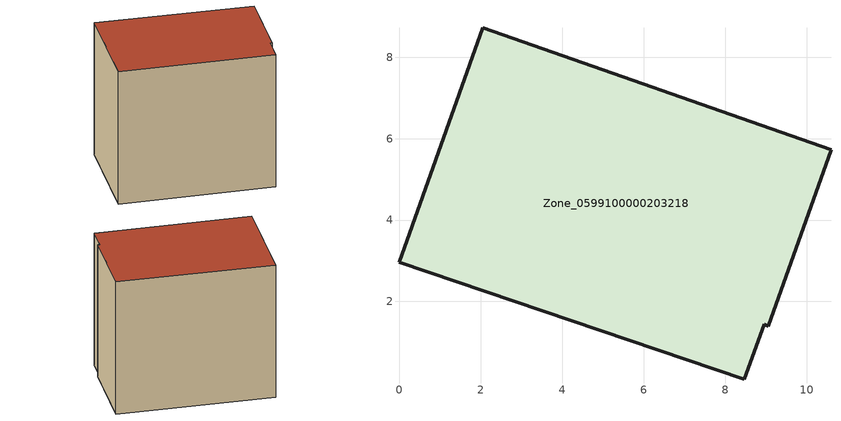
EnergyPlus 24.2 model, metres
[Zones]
Zone_0599100000203218
 floor ground (C_G): 8.96,1.44 8.47,0.09 0,2.96 2.05,8.72 10.6,5.73 9.05,1.39 z0.61
 wall outside (C_F): 9.05,1.39 10.6,5.73 2.05,8.72 0,2.96 8.47,0.09 8.96,1.44 9.05,1.39 z0.61:8.82
 roof outside (C_R): 0,2.96 8.47,0.09 8.96,1.44 9.05,1.39 10.6,5.73 2.05,8.72 z8.82
[BUILDING]
Pand.0599100000203218: North Axis=0; Terrain=City; Loads Convergence Tolerance Value=0.04; Temperature Convergence Tolerance Value=0.4; Solar Distribution=FullExterior; Maximum Number of Warmup Days=25; Minimum Number of Warmup Days=1
[Site:Location]
Rotterdam.The.Hague.AP_ZH_NLD Design_Conditions: Latitude=51.96; Longitude=4.45; Time Zone=1; Elevation=-4.5
[SITE:GROUNDTEMPERATURE:BUILDINGSURFACE]
18, 18, 18, 18, 18, 18, 18, 18, 18, 18, 18, 18
[MATERIAL] Thermal Absorptance=0.9; Solar Absorptance=0.7; Visible Absorptance=0.7
Name | Roughness | Thickness | Conductivity | Density | Specific Heat
G.TI.1965-1974 | MediumSmooth | 0.15 | 0.882353 | 540 | 1210
F.TI.1965-1974 | Rough | 0.3 | 0.697674 | 1920 | 840
R.TI.1965-1974 | MediumRough | 0.2 | 0.232558 | 1500 | 1000
[CONSTRUCTION]
C_G: G.TI.1965-1974
C_F: F.TI.1965-1974
C_R: R.TI.1965-1974
[ZONE]
Zone_0599100000203218: Type=1; Multiplier=1; Ceiling Height=Autocalculate; Volume=Autocalculate; Floor Area=autocalculate; Part of Total Floor Area=Yes
[ZONEINFILTRATION:DESIGNFLOWRATE]
Infil_Zone_0599100000203218: Zone or ZoneList or Space or SpaceList=Zone_0599100000203218; Schedule=AlwaysOn; Design Flow Rate Calculation Method=Flow/Area; Flow Rate per Floor Area=0.003; Constant Term Coefficient=1; Temperature Term Coefficient=0; Velocity Term Coefficient=0; Velocity Squared Term Coefficient=0
[HVACTEMPLATE:ZONE:IDEALLOADSAIRSYSTEM]
Zone_0599100000203218: Maximum Heating Supply Air Temperature=50; Minimum Cooling Supply Air Temperature=13; Maximum Heating Supply Air Humidity Ratio=0.0156; Minimum Cooling Supply Air Humidity Ratio=0.0077; Heating Limit=NoLimit; Cooling Limit=NoLimit; Dehumidification Control Type=ConstantSensibleHeatRatio; Cooling Sensible Heat Ratio=0.7; Dehumidification Setpoint=60; Humidification Control Type=None; Humidification Setpoint=30; Outdoor Air Method=None; Outdoor Air Flow Rate per Person=0.00944; Outdoor Air Flow Rate per Zone Floor Area=0; Outdoor Air Flow Rate per Zone=0; Demand Controlled Ventilation Type=None; Outdoor Air Economizer Type=NoEconomizer; Heat Recovery Type=None; Sensible Heat Recovery Effectiveness=0.7; Latent Heat Recovery Effectiveness=0.65
[ZONECONTROL:THERMOSTAT]
ThermostatControl_Zone_0599100000203218: Zone or ZoneList=Zone_0599100000203218; Control Type Schedule=DualSetpointControlType; Control 1=Thermostat_Zone_0599100000203218; Temperature Difference Between Cutout And Setpoint=0
[THERMOSTATSETPOINT:DUALSETPOINT]
Thermostat_Zone_0599100000203218: Heating Setpoint Temperature Schedule=HeatingSetpoint_Zone_0599100000203218; Cooling Setpoint Temperature Schedule=CoolingSetpoint_Zone_0599100000203218
[SCHEDULE:COMPACT]
HeatingSetpoint_Zone_0599100000203218: Through: 12/31, For: AllDays, Until: 24:00, 21
CoolingSetpoint_Zone_0599100000203218: Through: 12/31, For: AllDays, Until: 24:00, 24
DualSetpointControlType: Through: 12/31, For: AllDays, Until: 24:00, 4
AlwaysOn: Through: 12/31, For: AllDays, Until: 24:00, 1
